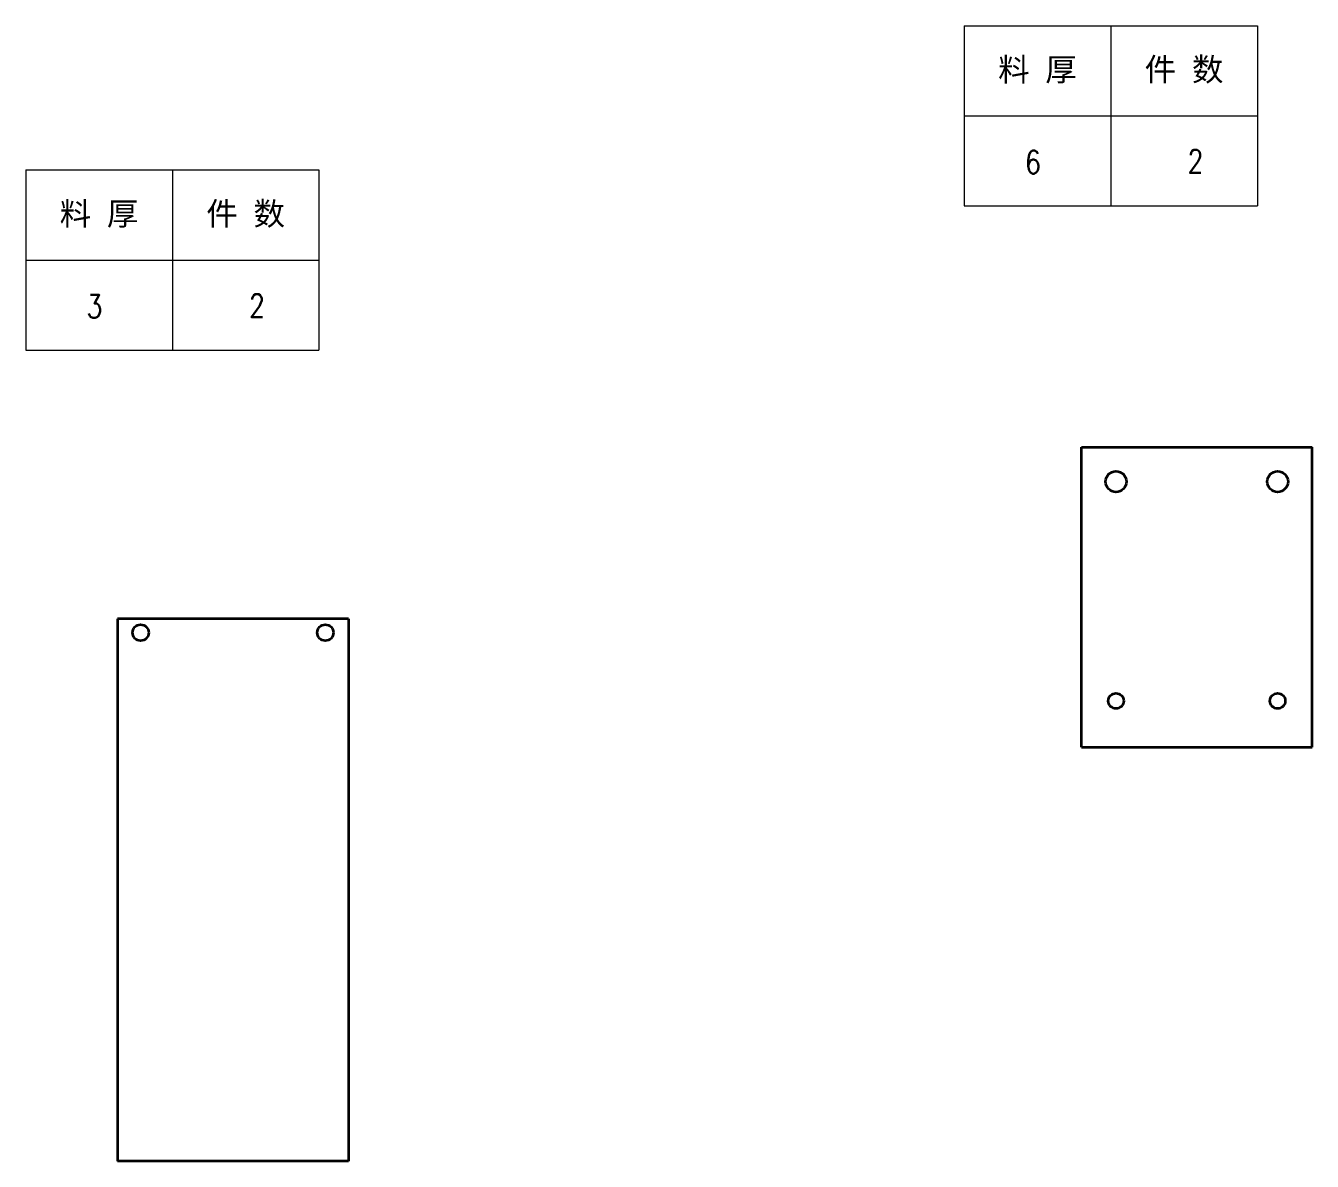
# Model space of a CAD drawing. Header units: millimetres. Extents: x 1333 to 104182, y -62616 to -5704.
# Drawn here: x 42766 to 43323, y -61898 to -61406 of the extents above; entities that cross this region are included whole.
import ezdxf
from ezdxf.enums import TextEntityAlignment as Align

# ---------------------------------------------------------------- set-up
doc = ezdxf.new("R2010")
doc.units = ezdxf.units.MM
doc.header["$LTSCALE"] = 0.5
doc.layers.add('标注线', color=3, linetype='Continuous', lineweight=18)
doc.styles.add('DIM', font='romans.shx', dxfattribs={"width": 0.8, "bigfont": 'bigfont.shx'})
doc.styles.get("Standard").update_dxf_attribs({"font": 'simplex.shx'})

# ---------------------------------------------------------------- blocks, each defined once
blk = doc.blocks.new('*T177')
at = {"color": 0, "linetype": 'ByBlock', "lineweight": -2, "transparency": 16777216}
for p, q in [((0, 0), (127, 0)), ((0, 0), (0, -78)), ((63.5, 0), (63.5, -78)), ((127, 0), (127, -78)), ((0, -39), (127, -39)), ((0, -78), (127, -78))]:
    blk.add_line(p, q, dxfattribs=at)
at = {"color": 0, "transparency": 16777216, "char_height": 10, "width": 60.5, "attachment_point": 5}
for s, insert in [('{\\fSimSun|b0|i0|c134|p2;料 厚}', (31.75, -19.5)), ('{\\fSimSun|b0|i0|c134|p2;件 数}', (95.25, -19.5))]:
    blk.add_mtext(s, dxfattribs=dict(at, insert=insert))
blk = doc.blocks.new('拆图参数')
blk.add_blockref('*T177', (-63.5, 78))
at = {"style": 'DIM', "width": 0.8}
blk.add_attdef('6', text='', height=10, dxfattribs=at).set_placement((-37.13, 18.91), align=Align.MIDDLE_LEFT)
blk.add_attdef('1', text='', height=10, dxfattribs=at).set_placement((36.65, 19.27), align=Align.MIDDLE_CENTER)

msp = doc.modelspace()

# ---------------------------------------------------------------- linework, layer by layer
at = {"lineweight": 35}
for p, q in [((43223.15, -61588.16), (43323.15, -61588.16)), ((43223.15, -61718.16), (43223.15, -61588.16)), ((43323.15, -61718.16), (43323.15, -61588.16)), ((42905.73, -61662.57), (42805.73, -61662.57)), ((42805.73, -61662.57), (42805.73, -61897.57)), ((42905.73, -61662.57), (42905.73, -61897.57)), ((43223.15, -61718.16), (43223.15, -61667.16)), ((43323.15, -61718.16), (43323.15, -61667.16)), ((43223.15, -61718.16), (43323.15, -61718.16)), ((43223.15, -61718.16), (43323.15, -61718.16)), ((42905.73, -61897.57), (42805.73, -61897.57))]:
    msp.add_line(p, q, dxfattribs=at)
for centre, radius in [((43238.15, -61603.16), 4.5), ((43308.15, -61603.16), 4.5), ((42815.73, -61668.57), 3.5), ((42895.73, -61668.57), 3.5), ((43238.15, -61698.16), 3.324), ((43308.15, -61698.16), 3.324)]:
    msp.add_circle(centre, radius, dxfattribs=at)

# ---------------------------------------------------------------- block references
at = {"layer": '标注线'}
for p, values in [((43235.899, -61483.663), {'1': '2', '6': '6'}), ((42829.485, -61546.154), {'1': '2', '6': '3'})]:
    msp.add_blockref('拆图参数', p, dxfattribs=at).add_auto_attribs(values)

doc.saveas('drawing.dxf')
